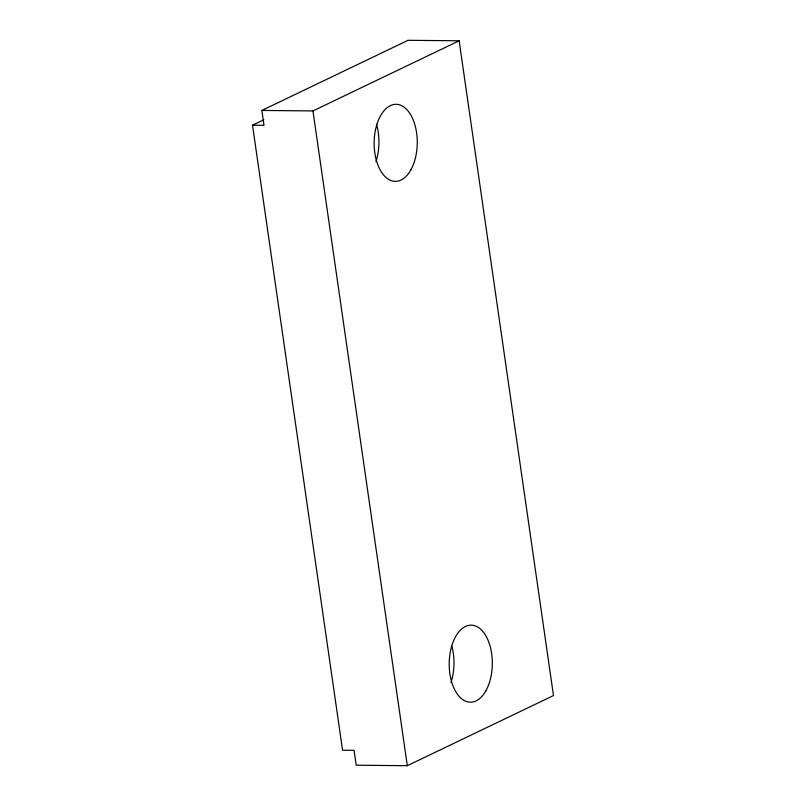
<?xml version="1.0" encoding="UTF-8"?>
<svg xmlns="http://www.w3.org/2000/svg" width="806" height="806" viewBox="0 0 806 806"><rect width="100%" height="100%" fill="white"/><g stroke="black" fill="none" stroke-linecap="round" stroke-linejoin="round"><path stroke-width="1.21" d="M252.51 125.212L264.005 125.323L261.859 110.442L408.048 40.3L459.138 40.794L553.49 695.558L407.302 765.7L356.212 765.206L354.066 750.326L342.57 750.215L252.51 125.212L263.844 119.772M261.859 110.442L312.95 110.926L459.138 40.794M312.95 110.926L407.302 765.7M451.864 646.2A38.527 21.561 -89.4 0 1 450.987 682.521M376.493 124.245A38.527 21.561 -89.4 0 1 375.939 161.684M485.837 690.873A38.527 21.561 -89.4 0 0 476.548 626.433A38.527 21.561 -89.4 0 0 449.869 673.685A38.527 21.561 -89.4 0 0 485.837 690.873M410.778 170.036A38.527 21.561 -89.4 0 0 401.489 105.596A38.527 21.561 -89.4 0 0 374.81 152.848A38.527 21.561 -89.4 0 0 410.778 170.036"/></g></svg>
